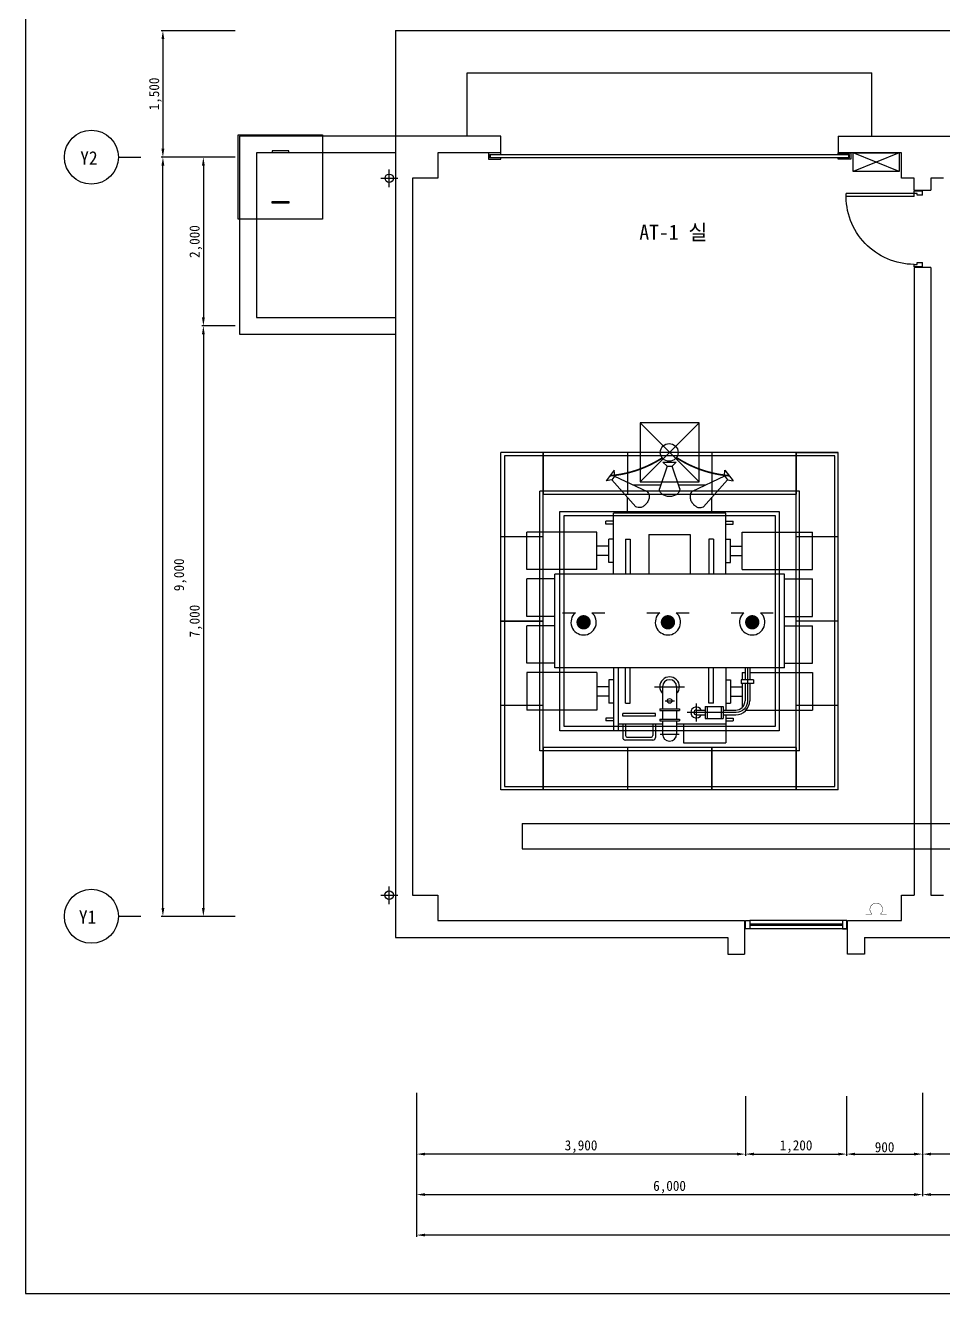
# Model space of a CAD drawing. Header units: millimetres. Extents: x -167829 to -135989, y -64543 to -38457.
# Drawn here: x -167829 to -156939, y -64543 to -49507 of the extents above; entities that cross this region are included whole.
import ezdxf
from ezdxf.enums import TextEntityAlignment as Align

# ---------------------------------------------------------------- set-up
doc = ezdxf.new("R2010")
doc.units = ezdxf.units.MM
doc.layers.add('TX-PAPR', color=2, linetype='Continuous', plot=False)
for name, color, linetype in [('TZ-BASE', 253, 'Continuous'), ('TZ-DIMS', 1, 'Continuous'), ('TZ-LEAL', 1, 'Continuous'), ('TZ-LEAT', 3, 'Continuous')]:
    doc.layers.add(name, color=color, linetype=linetype)
doc.styles.get("Standard").update_dxf_attribs({"font": 'GulimChe.ttf'})
doc.dimstyles.new('D40', dxfattribs={"dimscale": 40, "dimtxt": 3, "dimasz": 2.5, "dimexe": 0.5, "dimexo": 0.5, "dimgap": 0.5, "dimtad": 1, "dimdec": 0, "dimzin": 1, "dimdsep": 46, "dimlunit": 6, "dimtxsty": 'Standard', "dimcen": 1, "dimclrd": 1, "dimclre": 1, "dimclrt": 3, "dimadec": 0, "dimazin": 0, "dimtfac": 1, "dimtdec": 0, "dimtix": 1, "dimtmove": 2, "dimatfit": 3, "dimfxl": 0, "dimtvp": 2, "dimlwd": -1, "dimlwe": -1, "dimarcsym": 0})

# ---------------------------------------------------------------- blocks, each defined once
blk = doc.blocks.new('*D321')
at = {"layer": 'DEFPOINTS', "color": 0}
for p in [(-163189, -62619), (-137989, -62619), (-163189, -63849)]:
    blk.add_point(p, dxfattribs=at)
at = {"layer": 'TZ-DIMS', "color": 1}
for p, q in [((-163189, -62639), (-163189, -63869)), ((-137989, -62639), (-137989, -63869)), ((-138089, -63849), (-163089, -63849))]:
    blk.add_line(p, q, dxfattribs=at)
for points in [[(-163089, -63832), (-163089, -63865), (-163189, -63849)], [(-138089, -63832), (-138089, -63865), (-137989, -63849)]]:
    blk.add_solid(points, dxfattribs=at)
at = {"layer": 'TZ-DIMS', "color": 3, "insert": (-150589, -63760), "char_height": 120, "attachment_point": 5}
blk.add_mtext('25,200', dxfattribs=at)
blk = doc.blocks.new('*D324')
at = {"layer": 'DEFPOINTS', "color": 0}
for p in [(-163189, -62143), (-157189, -62143), (-157189, -63369)]:
    blk.add_point(p, dxfattribs=at)
at = {"layer": 'TZ-DIMS', "color": 1}
for p, q in [((-163189, -62163), (-163189, -63389)), ((-157189, -62163), (-157189, -63389)), ((-163089, -63369), (-157289, -63369))]:
    blk.add_line(p, q, dxfattribs=at)
for points in [[(-163089, -63352), (-163089, -63385), (-163189, -63369)], [(-157289, -63352), (-157289, -63385), (-157189, -63369)]]:
    blk.add_solid(points, dxfattribs=at)
at = {"layer": 'TZ-DIMS', "color": 3, "insert": (-160189, -63280), "char_height": 120, "attachment_point": 5}
blk.add_mtext('6,000', dxfattribs=at)
blk = doc.blocks.new('*D325')
at = {"layer": 'DEFPOINTS', "color": 0}
for p in [(-157189, -62143), (-151189, -62143), (-151189, -63369)]:
    blk.add_point(p, dxfattribs=at)
at = {"layer": 'TZ-DIMS', "color": 1}
for p, q in [((-157189, -62163), (-157189, -63389)), ((-151189, -62163), (-151189, -63389)), ((-157089, -63369), (-151289, -63369))]:
    blk.add_line(p, q, dxfattribs=at)
for points in [[(-157089, -63352), (-157089, -63385), (-157189, -63369)], [(-151289, -63352), (-151289, -63385), (-151189, -63369)]]:
    blk.add_solid(points, dxfattribs=at)
at = {"layer": 'TZ-DIMS', "color": 3, "insert": (-154189, -63280), "char_height": 120, "attachment_point": 5}
blk.add_mtext('6,000', dxfattribs=at)
blk = doc.blocks.new('*D331')
at = {"layer": 'DEFPOINTS', "color": 0}
for p in [(-157189, -62183), (-153289, -62183), (-157189, -62889)]:
    blk.add_point(p, dxfattribs=at)
at = {"layer": 'TZ-DIMS', "color": 1}
for p, q in [((-157189, -62203), (-157189, -62909)), ((-153289, -62203), (-153289, -62909)), ((-153389, -62889), (-157089, -62889))]:
    blk.add_line(p, q, dxfattribs=at)
for points in [[(-157089, -62872), (-157089, -62905), (-157189, -62889)], [(-153389, -62872), (-153389, -62905), (-153289, -62889)]]:
    blk.add_solid(points, dxfattribs=at)
at = {"layer": 'TZ-DIMS', "color": 3, "insert": (-155239, -62800), "char_height": 120, "attachment_point": 5}
blk.add_mtext('3,900', dxfattribs=at)
blk = doc.blocks.new('*D295')
at = {"layer": 'DEFPOINTS', "color": 0}
for p in [(-165320, -49570), (-166198, -51070), (-165320, -51070)]:
    blk.add_point(p, dxfattribs=at)
at = {"layer": 'TZ-DIMS', "color": 1}
for p, q in [((-165340, -49570), (-166218, -49570)), ((-166198, -49670), (-166198, -50970)), ((-165340, -51070), (-166218, -51070))]:
    blk.add_line(p, q, dxfattribs=at)
for points in [[(-166215, -49670), (-166181, -49670), (-166198, -49570)], [(-166215, -50970), (-166181, -50970), (-166198, -51070)]]:
    blk.add_solid(points, dxfattribs=at)
at = {"layer": 'TZ-DIMS', "color": 3, "insert": (-166287, -50320), "char_height": 120, "attachment_point": 5, "rotation": 90}
blk.add_mtext('1,500', dxfattribs=at)
blk = doc.blocks.new('*D305')
at = {"layer": 'DEFPOINTS', "color": 0}
for p in [(-166198, -51070), (-165320, -51070), (-165320, -60070)]:
    blk.add_point(p, dxfattribs=at)
at = {"layer": 'TZ-DIMS', "color": 1}
for p, q in [((-165340, -51070), (-166218, -51070)), ((-166198, -59970), (-166198, -51170)), ((-165340, -60070), (-166218, -60070))]:
    blk.add_line(p, q, dxfattribs=at)
for points in [[(-166215, -51170), (-166181, -51170), (-166198, -51070)], [(-166215, -59970), (-166181, -59970), (-166198, -60070)]]:
    blk.add_solid(points, dxfattribs=at)
at = {"layer": 'TZ-DIMS', "color": 3, "insert": (-165992, -56021), "char_height": 120, "attachment_point": 5, "rotation": 90}
blk.add_mtext('9,000', dxfattribs=at)
blk = doc.blocks.new('*D308')
at = {"layer": 'DEFPOINTS', "color": 0}
for p in [(-158089, -62183), (-157189, -62183), (-157189, -62889)]:
    blk.add_point(p, dxfattribs=at)
at = {"layer": 'TZ-DIMS', "color": 1}
for p, q in [((-158089, -62203), (-158089, -62909)), ((-157189, -62203), (-157189, -62909)), ((-157989, -62889), (-157289, -62889))]:
    blk.add_line(p, q, dxfattribs=at)
for points in [[(-157989, -62872), (-157989, -62905), (-158089, -62889)], [(-157289, -62872), (-157289, -62905), (-157189, -62889)]]:
    blk.add_solid(points, dxfattribs=at)
at = {"layer": 'TZ-DIMS', "color": 3, "insert": (-157639, -62807), "char_height": 120, "attachment_point": 5}
blk.add_mtext('900', dxfattribs=at)
blk = doc.blocks.new('*D309')
at = {"layer": 'DEFPOINTS', "color": 0}
for p in [(-159289, -62183), (-158089, -62183), (-158089, -62889)]:
    blk.add_point(p, dxfattribs=at)
at = {"layer": 'TZ-DIMS', "color": 1}
for p, q in [((-159289, -62203), (-159289, -62909)), ((-158089, -62203), (-158089, -62909)), ((-159189, -62889), (-158189, -62889))]:
    blk.add_line(p, q, dxfattribs=at)
for points in [[(-159189, -62872), (-159189, -62905), (-159289, -62889)], [(-158189, -62872), (-158189, -62905), (-158089, -62889)]]:
    blk.add_solid(points, dxfattribs=at)
at = {"layer": 'TZ-DIMS', "color": 3, "insert": (-158689, -62800), "char_height": 120, "attachment_point": 5}
blk.add_mtext('1,200', dxfattribs=at)
blk = doc.blocks.new('*D310')
at = {"layer": 'DEFPOINTS', "color": 0}
for p in [(-163189, -62183), (-159289, -62183), (-163189, -62889)]:
    blk.add_point(p, dxfattribs=at)
at = {"layer": 'TZ-DIMS', "color": 1}
for p, q in [((-163189, -62203), (-163189, -62909)), ((-159289, -62203), (-159289, -62909)), ((-159389, -62889), (-163089, -62889))]:
    blk.add_line(p, q, dxfattribs=at)
for points in [[(-163089, -62872), (-163089, -62905), (-163189, -62889)], [(-159389, -62872), (-159389, -62905), (-159289, -62889)]]:
    blk.add_solid(points, dxfattribs=at)
at = {"layer": 'TZ-DIMS', "color": 3, "insert": (-161239, -62800), "char_height": 120, "attachment_point": 5}
blk.add_mtext('3,900', dxfattribs=at)
blk = doc.blocks.new('*D318')
at = {"layer": 'DEFPOINTS', "color": 0}
for p in [(-165320, -51070), (-165718, -53070), (-165320, -53070)]:
    blk.add_point(p, dxfattribs=at)
at = {"layer": 'TZ-DIMS', "color": 1}
for p, q in [((-165340, -51070), (-165738, -51070)), ((-165718, -51170), (-165718, -52970)), ((-165340, -53070), (-165738, -53070))]:
    blk.add_line(p, q, dxfattribs=at)
for points in [[(-165735, -51170), (-165701, -51170), (-165718, -51070)], [(-165735, -52970), (-165701, -52970), (-165718, -53070)]]:
    blk.add_solid(points, dxfattribs=at)
at = {"layer": 'TZ-DIMS', "color": 3, "insert": (-165807, -52070), "char_height": 120, "attachment_point": 5, "rotation": 90}
blk.add_mtext('2,000', dxfattribs=at)
blk = doc.blocks.new('*D319')
at = {"layer": 'DEFPOINTS', "color": 0}
for p in [(-165320, -53070), (-165718, -60070), (-165320, -60070)]:
    blk.add_point(p, dxfattribs=at)
at = {"layer": 'TZ-DIMS', "color": 1}
for p, q in [((-165340, -53070), (-165738, -53070)), ((-165718, -53170), (-165718, -59970)), ((-165340, -60070), (-165738, -60070))]:
    blk.add_line(p, q, dxfattribs=at)
for points in [[(-165735, -53170), (-165701, -53170), (-165718, -53070)], [(-165735, -59970), (-165701, -59970), (-165718, -60070)]]:
    blk.add_solid(points, dxfattribs=at)
at = {"layer": 'TZ-DIMS', "color": 3, "insert": (-165807, -56570), "char_height": 120, "attachment_point": 5, "rotation": 90}
blk.add_mtext('7,000', dxfattribs=at)
blk = doc.blocks.new('2P-D203')
at = {"color": 0}
for p, q in [((29, 50), (29, 855)), ((65, 50), (65, 856)), ((0, 50), (0, -50)), ((29, 50), (0, 50)), ((65, 50), (29, 50)), ((29, 14), (29, 50)), ((50, 14), (29, 14)), ((50, -50), (50, 14)), ((871, 14), (850, 14)), ((871, 14), (850, 14)), ((850, 14), (850, -50)), ((900, 50), (871, 50)), ((871, 50), (871, 14)), ((900, -50), (900, 50)), ((50, -50), (0, -50)), ((900, -50), (850, -50))]:
    blk.add_line(p, q, dxfattribs=at)
blk.add_arc((65, 50), 806, 0, 92.5062, dxfattribs=at)

msp = doc.modelspace()

# ---------------------------------------------------------------- linework, layer by layer
at = {"layer": 'TX-PAPR'}
msp.add_lwpolyline([(-167829.2, -64543), (-135989.2, -64543), (-135989.2, -43903), (-167829.2, -43903)], close=True, dxfattribs=at)
at = {"layer": 'TZ-BASE'}
for p, q in [((-163438.6, -49569.5), (-163438.6, -50819.5)), ((-163438.6, -49569.5), (-140938.6, -49569.5)), ((-162588.6, -50069.5), (-157788.6, -50069.5)), ((-162588.6, -50819.5), (-162588.6, -50069.5)), ((-157788.6, -50819.5), (-157788.6, -50069.5)), ((-165288.6, -50819.5), (-165288.6, -53169.5)), ((-163438.6, -50819.5), (-165288.6, -50819.5)), ((-163438.6, -50819.5), (-163438.6, -60319.5)), ((-162188.6, -50819.5), (-163438.6, -50819.5)), ((-162188.4, -51019.5), (-162188.4, -50819.5)), ((-158188.6, -50819.5), (-156188.6, -50819.5)), ((-158188.6, -50819.5), (-158188.6, -51019.5)), ((-165088.6, -51019.5), (-165088.6, -52969.5)), ((-163438.6, -51019.5), (-165088.6, -51019.5)), ((-162188.6, -51019.5), (-162938.6, -51019.5)), ((-162938.6, -51019.5), (-162938.6, -51319.5)), ((-157438.6, -51019.5), (-158188.6, -51019.5)), ((-157465.6, -51237.9), (-158011.6, -51019.5)), ((-157465.6, -51019.5), (-158011.6, -51237.9)), ((-157438.6, -51319.5), (-157438.6, -51019.5)), ((-163513.6, -51426), (-163513.6, -51215.4)), ((-163614.3, -51319.5), (-163411.3, -51319.5)), ((-163238.6, -51319.5), (-163238.6, -59819.5)), ((-162938.6, -51319.5), (-163238.6, -51319.5)), ((-157288.6, -51319.5), (-157438.6, -51319.5)), ((-157288.6, -51459.5), (-157288.6, -51319.5)), ((-157088.6, -51319.5), (-157088.6, -51459.5)), ((-156938.6, -51319.5), (-157088.6, -51319.5)), ((-157288.6, -51459.5), (-157088.6, -51459.5)), ((-157288.6, -52379.5), (-157288.6, -59819.5)), ((-157088.6, -52379.5), (-157288.6, -52379.5)), ((-157088.6, -52379.5), (-157088.6, -59819.5)), ((-165088.6, -52969.5), (-163438.6, -52969.5)), ((-165288.6, -53169.5), (-163438.6, -53169.5)), ((-162188.6, -55569.5), (-162188.6, -54569.5)), ((-161688.6, -54569.5), (-162188.6, -54569.5)), ((-161688.6, -54569.5), (-162183.6, -54569.5)), ((-161688.6, -55569.5), (-161688.6, -54569.5)), ((-160688.6, -54569.5), (-161688.6, -54569.5)), ((-161688.6, -54569.5), (-161688.6, -55069.5)), ((-161688.6, -54569.5), (-161688.6, -55064.5)), ((-160688.6, -54569.5), (-160688.6, -55069.5)), ((-159688.6, -54569.5), (-160688.6, -54569.5)), ((-158688.6, -54569.5), (-159688.6, -54569.5)), ((-159688.6, -54569.5), (-159688.6, -55069.5)), ((-158688.6, -55569.5), (-158688.6, -54569.5)), ((-158688.6, -54569.5), (-158688.6, -55064.5)), ((-158188.6, -55569.5), (-158188.6, -54569.5)), ((-160268.1, -54686.4), (-160109, -54686.4)), ((-160218.9, -54731.8), (-160268.1, -54686.4)), ((-160158.3, -54731.8), (-160109, -54686.4)), ((-160845.3, -54781.4), (-160940.7, -54908.7)), ((-160838.5, -54848.1), (-160874.8, -54896.6)), ((-160838.5, -54848.1), (-160845.3, -54781.4)), ((-160840.7, -54851.1), (-160455.9, -55035.1)), ((-160218.8, -54731.8), (-160309.1, -55002.8)), ((-160218.9, -54731.8), (-160158.3, -54731.8)), ((-160068, -55002.8), (-160158.3, -54731.8)), ((-159536.4, -54851.1), (-159921.2, -55035.1)), ((-159538.7, -54848.1), (-159531.8, -54781.4)), ((-159538.7, -54848.1), (-159502.3, -54896.6)), ((-159531.8, -54781.4), (-159436.4, -54908.7)), ((-161728.6, -58109.5), (-161728.6, -55029.5)), ((-160874.8, -54896.6), (-160940.7, -54908.7)), ((-160589.6, -55213.3), (-160874, -54895.5)), ((-160293.9, -54957.1), (-160619, -54957.1)), ((-160293.9, -54957.1), (-160619, -54957.1)), ((-159758.1, -54957.1), (-160083.2, -54957.1)), ((-159758.1, -54957.1), (-160083.2, -54957.1)), ((-159787.5, -55213.3), (-159503.1, -54895.5)), ((-159502.3, -54896.6), (-159436.4, -54908.7)), ((-158648.6, -58109.5), (-158648.6, -55029.5)), ((-160688.6, -55069.5), (-161688.6, -55069.5)), ((-160689.9, -55291.3), (-160689.9, -55101.3)), ((-160689.9, -55291.3), (-160689.9, -55101.3)), ((-159688.6, -55069.5), (-160688.6, -55069.5)), ((-158688.6, -55069.5), (-159688.6, -55069.5)), ((-159687.2, -55291.3), (-159687.2, -55101.3)), ((-159687.2, -55291.3), (-159687.2, -55101.3)), ((-159687.2, -55291.3), (-159687.2, -55101.3)), ((-159687.2, -55291.3), (-159687.2, -55101.3)), ((-160855.5, -56013.8), (-160855.5, -55291.3)), ((-159521.7, -55291.3), (-160855.5, -55291.3)), ((-159687.2, -55291.3), (-160689.9, -55291.3)), ((-159521.7, -56013.8), (-159521.7, -55291.3)), ((-160944.4, -55419.1), (-160944.4, -55385.8)), ((-160944.4, -55419.1), (-160944.4, -55385.8)), ((-160855.5, -55385.8), (-160944.4, -55385.8)), ((-160855.5, -55385.8), (-160944.4, -55385.8)), ((-160855.5, -55419.1), (-160944.4, -55419.1)), ((-160855.5, -55419.1), (-160944.4, -55419.1)), ((-159521.7, -55385.8), (-159432.8, -55385.8)), ((-159521.7, -55385.8), (-159432.8, -55385.8)), ((-159521.7, -55419.1), (-159432.8, -55419.1)), ((-159521.7, -55419.1), (-159432.8, -55419.1)), ((-159432.8, -55419.1), (-159432.8, -55385.8)), ((-159432.8, -55419.1), (-159432.8, -55385.8)), ((-162188.6, -56569.5), (-162188.6, -55569.5)), ((-161688.6, -55569.5), (-162188.6, -55569.5)), ((-161688.6, -55569.5), (-162188.6, -55569.5)), ((-161688.6, -55569.5), (-162183.6, -55569.5)), ((-161883.6, -55958.2), (-161883.6, -55513.6)), ((-161050, -55513.6), (-161883.6, -55513.6)), ((-161688.6, -56569.5), (-161688.6, -55569.5)), ((-161050, -55958.2), (-161050, -55513.6)), ((-160911, -55874.9), (-160911, -55597)), ((-160911, -55874.9), (-160911, -55597)), ((-160855.5, -55597), (-160911, -55597)), ((-160855.5, -55597), (-160911, -55597)), ((-160711, -55597), (-160711, -56013.8)), ((-160711, -55597), (-160655.4, -55597)), ((-160655.4, -55597), (-160655.4, -56013.8)), ((-160433.1, -55541.4), (-160433.1, -56013.8)), ((-160433.1, -55541.4), (-159944, -55541.4)), ((-159944, -55541.4), (-159944, -56013.8)), ((-159721.8, -55597), (-159721.8, -56013.8)), ((-159721.8, -55597), (-159721.8, -56013.8)), ((-159666.2, -55597), (-159721.8, -55597)), ((-159666.2, -55597), (-159721.8, -55597)), ((-159666.2, -55597), (-159666.2, -56013.8)), ((-159666.2, -55597), (-159666.2, -56013.8)), ((-159521.7, -55597), (-159466.1, -55597)), ((-159521.7, -55597), (-159466.1, -55597)), ((-159466.1, -55874.9), (-159466.1, -55597)), ((-159466.1, -55874.9), (-159466.1, -55597)), ((-159327.2, -55513.6), (-158493.6, -55513.6)), ((-159327.2, -55958.2), (-159327.2, -55513.6)), ((-158688.6, -56569.5), (-158688.6, -55569.5)), ((-158188.6, -55569.5), (-158688.6, -55569.5)), ((-158188.6, -55569.5), (-158688.6, -55569.5)), ((-158188.6, -55569.5), (-158683.6, -55569.5)), ((-158493.6, -55958.2), (-158493.6, -55513.6)), ((-158188.6, -56569.5), (-158188.6, -55569.5)), ((-160911, -55680.3), (-161050, -55680.3)), ((-160911, -55680.3), (-161050, -55680.3)), ((-159466.1, -55680.3), (-159327.2, -55680.3)), ((-159466.1, -55680.3), (-159327.2, -55680.3)), ((-160911, -55791.5), (-161050, -55791.5)), ((-160911, -55791.5), (-161050, -55791.5)), ((-160855.5, -55874.9), (-160911, -55874.9)), ((-160855.5, -55874.9), (-160911, -55874.9)), ((-159521.7, -55874.9), (-159466.1, -55874.9)), ((-159521.7, -55874.9), (-159466.1, -55874.9)), ((-159466.1, -55791.5), (-159327.2, -55791.5)), ((-159466.1, -55791.5), (-159327.2, -55791.5)), ((-161050, -55958.2), (-161883.6, -55958.2)), ((-161883.6, -56514), (-161883.6, -56069.4)), ((-161883.6, -56514), (-161883.6, -56069.4)), ((-161550.1, -56069.4), (-161883.6, -56069.4)), ((-161550.1, -56069.4), (-161883.6, -56069.4)), ((-158827, -56013.8), (-161550.1, -56013.8)), ((-158827, -56013.8), (-161550.1, -56013.8)), ((-161550.1, -57125.3), (-161550.1, -56013.8)), ((-161550.1, -57125.3), (-161550.1, -56013.8)), ((-159327.2, -55958.2), (-158493.6, -55958.2)), ((-158827, -57125.3), (-158827, -56013.8)), ((-158827, -57125.3), (-158827, -56013.8)), ((-158827, -56069.4), (-158493.6, -56069.4)), ((-158827, -56069.4), (-158493.6, -56069.4)), ((-158493.6, -56514), (-158493.6, -56069.4)), ((-158493.6, -56514), (-158493.6, -56069.4)), ((-161550.1, -56514), (-161883.6, -56514)), ((-161550.1, -56514), (-161883.6, -56514)), ((-161458.5, -56470.1, -0.3), (-161306.3, -56470.1, -0.3)), ((-161110.6, -56470.1, -0.3), (-160958.5, -56470.1, -0.3)), ((-160458.5, -56470.1, -0.3), (-160306.3, -56470.1, -0.3)), ((-160110.6, -56470.1, -0.3), (-159958.5, -56470.1, -0.3)), ((-159458.5, -56470.1, -0.3), (-159306.3, -56470.1, -0.3)), ((-159110.6, -56470.1, -0.3), (-158958.5, -56470.1, -0.3)), ((-158827, -56514), (-158493.6, -56514)), ((-158827, -56514), (-158493.6, -56514)), ((-161688.6, -56569.5), (-162188.6, -56569.5)), ((-161550.1, -56625.1), (-161883.6, -56625.1)), ((-161550.1, -56625.1), (-161883.6, -56625.1)), ((-161883.6, -57069.7), (-161883.6, -56625.1)), ((-161883.6, -57069.7), (-161883.6, -56625.1)), ((-161688.6, -57569.5), (-161688.6, -56569.5)), ((-158827, -56625.1), (-158493.6, -56625.1)), ((-158827, -56625.1), (-158493.6, -56625.1)), ((-158688.6, -57569.5), (-158688.6, -56569.5)), ((-158188.6, -56569.5), (-158688.6, -56569.5)), ((-158188.6, -56569.5), (-158688.6, -56569.5)), ((-158188.6, -56569.5), (-158683.6, -56569.5)), ((-158493.6, -57069.7), (-158493.6, -56625.1)), ((-158493.6, -57069.7), (-158493.6, -56625.1)), ((-158188.6, -57569.5), (-158188.6, -56569.5)), ((-161550.1, -57069.7), (-161883.6, -57069.7)), ((-161550.1, -57069.7), (-161883.6, -57069.7)), ((-158827, -57125.3), (-161550.1, -57125.3)), ((-158827, -57125.3), (-161550.1, -57125.3)), ((-160855.5, -57125.3), (-160855.5, -57870)), ((-160855.5, -57125.3), (-160855.5, -57870)), ((-160799.9, -57125.3), (-160799.9, -57870)), ((-160799.9, -57125.3), (-160799.9, -57870)), ((-160711, -57542.1), (-160711, -57125.3)), ((-160655.4, -57542.1), (-160655.4, -57125.3)), ((-159721.8, -57542.1), (-159721.8, -57125.3)), ((-159666.2, -57542.1), (-159666.2, -57125.3)), ((-159666.2, -57542.1), (-159666.2, -57125.3)), ((-159521.7, -57125.3), (-159521.7, -57625.4)), ((-159521.7, -57125.3), (-159521.7, -57625.4)), ((-159293.8, -57125.3), (-159293.8, -57264.2)), ((-159293.8, -57125.3), (-159293.8, -57264.2)), ((-159238.3, -57125.3), (-159238.3, -57264.2)), ((-159238.3, -57125.3), (-159238.3, -57264.2)), ((-158827, -57069.7), (-158493.6, -57069.7)), ((-158827, -57069.7), (-158493.6, -57069.7)), ((-161050, -57180.8), (-161883.6, -57180.8)), ((-161883.6, -57180.8), (-161883.6, -57625.4)), ((-161050, -57180.8), (-161050, -57625.4)), ((-160855.5, -57264.2), (-160911, -57264.2)), ((-160855.5, -57264.2), (-160911, -57264.2)), ((-160911, -57264.2), (-160911, -57542.1)), ((-160911, -57264.2), (-160911, -57542.1)), ((-159521.7, -57264.2), (-159466.1, -57264.2)), ((-159521.7, -57264.2), (-159466.1, -57264.2)), ((-159466.1, -57264.2), (-159466.1, -57542.1)), ((-159466.1, -57264.2), (-159466.1, -57542.1)), ((-159193.8, -57264.2), (-159338.3, -57264.2)), ((-159193.8, -57264.2), (-159338.3, -57264.2)), ((-159338.3, -57264.2), (-159338.3, -57308.7)), ((-159338.3, -57264.2), (-159338.3, -57308.7)), ((-159327.2, -57180.8), (-159293.8, -57180.8)), ((-159327.2, -57180.8), (-159293.8, -57180.8)), ((-159327.2, -57180.8), (-159327.2, -57264.2)), ((-159327.2, -57180.8), (-159327.2, -57264.2)), ((-159238.3, -57180.8), (-158493.6, -57180.8)), ((-159193.8, -57264.2), (-159193.8, -57308.7)), ((-159193.8, -57264.2), (-159193.8, -57308.7)), ((-158493.6, -57180.8), (-158493.6, -57625.4)), ((-160911, -57347.6), (-161050, -57347.6)), ((-160911, -57347.6), (-161050, -57347.6)), ((-160367, -57347.6), (-160010.2, -57347.6)), ((-160367, -57347.6), (-160010.2, -57347.6)), ((-160271.9, -57347.6), (-160271.9, -57608.8)), ((-160271.9, -57347.6), (-160271.9, -57608.8)), ((-160105.2, -57347.6), (-160105.2, -57608.8)), ((-160105.2, -57347.6), (-160105.2, -57608.8)), ((-159466.1, -57347.6), (-159327.2, -57347.6)), ((-159466.1, -57347.6), (-159327.2, -57347.6)), ((-159193.8, -57308.7), (-159338.3, -57308.7)), ((-159193.8, -57308.7), (-159338.3, -57308.7)), ((-159327.2, -57308.7), (-159327.2, -57593.7)), ((-159327.2, -57308.7), (-159327.2, -57593.7)), ((-159293.8, -57308.7), (-159293.8, -57514.3)), ((-159293.8, -57308.7), (-159293.8, -57514.3)), ((-159238.3, -57308.7), (-159238.3, -57514.3)), ((-159238.3, -57308.7), (-159238.3, -57514.3)), ((-161688.6, -57569.5), (-162188.6, -57569.5)), ((-161688.6, -57569.5), (-162188.6, -57569.5)), ((-161688.6, -57569.5), (-162183.6, -57569.5)), ((-161688.6, -58569.5), (-161688.6, -57569.5)), ((-160911, -57458.7), (-161050, -57458.7)), ((-160911, -57458.7), (-161050, -57458.7)), ((-160855.5, -57542.1), (-160911, -57542.1)), ((-160855.5, -57542.1), (-160911, -57542.1)), ((-160711, -57542.1), (-160655.4, -57542.1)), ((-160242.3, -57515.3), (-160129.5, -57515.3)), ((-160242.3, -57515.3), (-160129.5, -57515.3)), ((-159872.5, -57546.3), (-159872.5, -57760.1)), ((-159766.2, -57583.7), (-159555, -57583.7)), ((-159766.2, -57583.7), (-159766.2, -57722.7)), ((-159744, -57583.7), (-159744, -57722.7)), ((-159666.2, -57542.1), (-159721.8, -57542.1)), ((-159577.3, -57583.7), (-159577.3, -57722.7)), ((-159555, -57583.7), (-159555, -57722.7)), ((-159521.7, -57542.1), (-159466.1, -57542.1)), ((-159521.7, -57542.1), (-159466.1, -57542.1)), ((-159466.1, -57458.7), (-159327.2, -57458.7)), ((-159466.1, -57458.7), (-159327.2, -57458.7)), ((-158688.6, -58569.5), (-158688.6, -57569.5)), ((-158188.6, -57569.5), (-158688.6, -57569.5)), ((-158188.6, -57569.5), (-158688.6, -57569.5)), ((-158188.6, -57569.5), (-158683.6, -57569.5)), ((-158188.6, -58569.5), (-158188.6, -57569.5)), ((-161050, -57625.4), (-161883.6, -57625.4)), ((-160855.5, -57719.9), (-160944.4, -57719.9)), ((-160855.5, -57719.9), (-160944.4, -57719.9)), ((-160944.4, -57719.9), (-160944.4, -57753.2)), ((-160944.4, -57719.9), (-160944.4, -57753.2)), ((-160355.3, -57664.3), (-160744.3, -57664.3)), ((-160744.3, -57697.7), (-160744.3, -57664.3)), ((-160355.3, -57697.7), (-160744.3, -57697.7)), ((-160355.3, -57697.7), (-160355.3, -57664.3)), ((-160305.3, -57608.8), (-160305.3, -57631)), ((-160305.3, -57608.8), (-160305.3, -57631)), ((-160305.3, -57608.8), (-160071.9, -57608.8)), ((-160305.3, -57608.8), (-160071.9, -57608.8)), ((-160305.3, -57631), (-160071.9, -57631)), ((-160305.3, -57631), (-160071.9, -57631)), ((-160305.3, -57731), (-160305.3, -57753.2)), ((-160305.3, -57731), (-160305.3, -57753.2)), ((-160305.3, -57731), (-160071.9, -57731)), ((-160305.3, -57731), (-160071.9, -57731)), ((-160271.9, -57631), (-160271.9, -57731)), ((-160271.9, -57631), (-160271.9, -57731)), ((-160105.2, -57631), (-160105.2, -57731)), ((-160105.2, -57631), (-160105.2, -57731)), ((-160071.9, -57608.8), (-160071.9, -57631)), ((-160071.9, -57608.8), (-160071.9, -57631)), ((-160071.9, -57731), (-160071.9, -57753.2)), ((-160071.9, -57731), (-160071.9, -57753.2)), ((-159872.5, -57625.4), (-159766.2, -57625.4)), ((-159872.5, -57681), (-159766.2, -57681)), ((-159766.2, -57722.7), (-159555, -57722.7)), ((-159555, -57625.4), (-159405, -57625.4)), ((-159555, -57625.4), (-159405, -57625.4)), ((-159555, -57681), (-159405, -57681)), ((-159555, -57681), (-159405, -57681)), ((-159521.7, -57681), (-159521.7, -58014.4)), ((-159521.7, -57681), (-159521.7, -58014.4)), ((-159521.7, -57719.9), (-159432.8, -57719.9)), ((-159521.7, -57719.9), (-159432.8, -57719.9)), ((-159432.8, -57719.9), (-159432.8, -57753.2)), ((-159432.8, -57719.9), (-159432.8, -57753.2)), ((-159280.7, -57625.4), (-158493.6, -57625.4)), ((-160855.5, -57753.2), (-160944.4, -57753.2)), ((-160855.5, -57753.2), (-160944.4, -57753.2)), ((-160799.9, -57870), (-160855.5, -57870)), ((-160799.9, -57870), (-160855.5, -57870)), ((-160271.9, -57792.1), (-160799.9, -57792.1)), ((-160271.9, -57792.1), (-160799.9, -57792.1)), ((-160744.3, -57792.1), (-160744.3, -57947.8)), ((-160711, -57792.1), (-160711, -57925.5)), ((-160388.6, -57792.1), (-160388.6, -57925.5)), ((-160355.3, -57792.1), (-160355.3, -57947.8)), ((-160305.3, -57753.2), (-160071.9, -57753.2)), ((-160305.3, -57753.2), (-160071.9, -57753.2)), ((-160271.9, -57753.2), (-160271.9, -57922.4)), ((-160271.9, -57753.2), (-160271.9, -57922.4)), ((-160105.2, -57753.2), (-160105.2, -57909.4)), ((-160105.2, -57753.2), (-160105.2, -57909.4)), ((-159521.7, -57792.1), (-160105.2, -57792.1)), ((-159521.7, -57792.1), (-160105.2, -57792.1)), ((-160021.9, -57792.1), (-160021.9, -58014.4)), ((-160021.9, -57792.1), (-160021.9, -58014.4)), ((-159521.7, -57753.2), (-159432.8, -57753.2)), ((-159521.7, -57753.2), (-159432.8, -57753.2)), ((-160388.6, -57981.1), (-160711, -57981.1)), ((-160410.9, -57947.8), (-160688.7, -57947.8)), ((-160302.3, -57909.4), (-160074.9, -57909.4)), ((-160302.3, -57909.4), (-160074.9, -57909.4)), ((-160021.9, -58014.4), (-159521.7, -58014.4)), ((-160021.9, -58014.4), (-159521.7, -58014.4)), ((-158648.6, -58109.5), (-161728.6, -58109.5)), ((-160688.6, -58069.5), (-161688.6, -58069.5)), ((-161688.6, -58069.5), (-161688.6, -58569.5)), ((-161688.6, -58069.5), (-161688.6, -58564.5)), ((-159688.6, -58069.5), (-160688.6, -58069.5)), ((-160688.6, -58069.5), (-160688.6, -58569.5)), ((-160688.6, -58069.5), (-160688.6, -58564.5)), ((-160688.6, -58069.5), (-160688.6, -58569.5)), ((-158688.6, -58069.5), (-159688.6, -58069.5)), ((-159688.6, -58069.5), (-159688.6, -58569.5)), ((-158688.6, -58069.5), (-158688.6, -58564.5)), ((-158688.6, -58069.5), (-158688.6, -58569.5)), ((-158688.6, -58569.5), (-159688.6, -58569.5)), ((-158188.6, -58569.5), (-158688.6, -58569.5)), ((-161938.6, -58969.5), (-151888.6, -58969.5)), ((-161938.6, -58969.5), (-161938.6, -59269.5)), ((-161938.6, -59269.5), (-151288.6, -59269.5)), ((-163615.1, -59819.5), (-163412.1, -59819.5)), ((-163514.4, -59926), (-163514.4, -59715.4)), ((-163238.6, -59819.5), (-162938.6, -59819.5)), ((-162938.6, -59819.5), (-162938.6, -60119.5)), ((-157438.6, -60119.5), (-157438.6, -59819.5)), ((-157438.6, -59819.5), (-157288.6, -59819.5)), ((-157088.6, -59819.5), (-156938.6, -59819.5)), ((-162938.6, -60119.5), (-159298.6, -60119.5)), ((-159298.6, -60119.5), (-159298.6, -60519.5)), ((-158088.6, -60119.5), (-159238.6, -60119.5)), ((-158078.6, -60119.5), (-157438.6, -60119.5)), ((-158078.6, -60519.5), (-158078.6, -60119.5)), ((-158138.6, -60161.5), (-159238.6, -60161.5)), ((-158138.6, -60177.5), (-159238.6, -60177.5)), ((-158088.6, -60219.5), (-159238.6, -60219.5)), ((-163438.6, -60319.5), (-159498.6, -60319.5)), ((-159498.6, -60319.5), (-159498.6, -60519.5)), ((-157878.6, -60319.5), (-153498.6, -60319.5)), ((-157878.6, -60319.5), (-157878.6, -60519.5)), ((-159498.6, -60519.5), (-159298.6, -60519.5)), ((-157878.6, -60519.5), (-158078.6, -60519.5))]:
    msp.add_line(p, q, dxfattribs=at)
at = {"layer": 'TZ-BASE', "ltscale": 5}
for p, q in [((-159838.6, -54219.5), (-160538.6, -54919.5)), ((-159838.6, -54919.5), (-160538.6, -54219.5))]:
    msp.add_line(p, q, dxfattribs=at)
at = {"layer": 'TZ-BASE'}
for points in [[(-164303.6, -51804.5), (-165303.6, -51804.5), (-165303.6, -50804.5), (-164303.6, -50804.5)], [(-164903.6, -51014.3), (-164703.6, -51014.3), (-164703.6, -50994.3), (-164903.6, -50994.3)], [(-162188.2, -51019.5), (-162338.2, -51019.5), (-162338.2, -51094.5), (-162188.2, -51094.5), (-162188.2, -51077), (-162320.2, -51077), (-162320.2, -51037), (-162188.2, -51037)], [(-158188.6, -51019.5), (-158038.6, -51019.5), (-158038.6, -51094.5), (-158188.6, -51094.5), (-158188.6, -51077), (-158056.6, -51077), (-158056.6, -51037), (-158188.6, -51037)], [(-157465.6, -51019.5), (-157465.6, -51237.9), (-158011.6, -51237.9), (-158011.6, -51019.5)], [(-164903.6, -51594.8), (-164703.6, -51594.8), (-164703.6, -51614.8), (-164903.6, -51614.8)], [(-158228.6, -58529.5), (-158228.6, -54609.5), (-162148.6, -54609.5), (-162148.6, -58529.5)], [(-158888.6, -55269.5), (-158888.6, -57869.5), (-161488.6, -57869.5), (-161488.6, -55269.5)], [(-159288.6, -60119.5), (-159238.6, -60119.5), (-159238.6, -60219.5), (-159288.6, -60219.5)], [(-158088.6, -60119.5), (-158138.6, -60119.5), (-158138.6, -60219.5), (-158088.6, -60219.5)]]:
    msp.add_lwpolyline(points, close=True, dxfattribs=at)
for points in [[(-162315.2, -51042), (-162315.2, -51072), (-158061.6, -51072), (-158061.6, -51042), (-162315.2, -51042)], [(-158688.6, -55069.5), (-158688.6, -54569.5), (-158188.6, -54569.5), (-158683.6, -54569.5)], [(-158648.6, -55029.5), (-161728.6, -55029.5)], [(-158938.6, -55319.5), (-158938.6, -57819.5), (-161438.6, -57819.5), (-161438.6, -55319.5), (-158938.6, -55319.5)], [(-159688.6, -58564.5), (-159688.6, -58069.5), (-159688.6, -58569.5), (-160688.6, -58569.5), (-161688.6, -58569.5), (-162188.6, -58569.5), (-162188.6, -57569.5), (-162188.6, -56569.5), (-161688.6, -56569.5), (-162183.6, -56569.5)]]:
    msp.add_lwpolyline(points, dxfattribs=at)
at = {"layer": 'TZ-BASE', "ltscale": 5}
msp.add_lwpolyline([(-160328.9, -54919.5), (-159838.6, -54919.5), (-159838.6, -54219.5), (-160538.6, -54219.5), (-160538.6, -54755.5), (-160538.6, -54919.5), (-160328.9, -54919.5)], dxfattribs=at)
at = {"layer": 'TZ-BASE'}
for points, const_width in [([(-160893.7, -54846), (-160891.7, -54845.9), (-160890, -54845.7), (-160888.6, -54845.6), (-160887.4, -54845.5), (-160886.3, -54845.4), (-160885.4, -54845.3), (-160884.6, -54845.2), (-160883.9, -54845.1), (-160883.2, -54845.1), (-160882.6, -54845), (-160881.9, -54844.9), (-160881.3, -54844.9), (-160880.7, -54844.8), (-160880.1, -54844.8), (-160879.5, -54844.7), (-160878.9, -54844.6), (-160878.3, -54844.6), (-160877.7, -54844.5), (-160877.1, -54844.5), (-160876.4, -54844.4), (-160875.8, -54844.4), (-160875.1, -54844.3), (-160874.4, -54844.2), (-160873.7, -54844.2), (-160873, -54844.1), (-160872.3, -54844), (-160871.6, -54844), (-160870.9, -54843.9), (-160870.1, -54843.8), (-160869.4, -54843.8), (-160868.7, -54843.7), (-160868.1, -54843.6), (-160867.4, -54843.6), (-160866.8, -54843.5), (-160866.2, -54843.4), (-160865.6, -54843.4), (-160865, -54843.3), (-160864.4, -54843.2), (-160863.7, -54843.2), (-160863.1, -54843.1), (-160862.4, -54843), (-160861.8, -54843), (-160861.1, -54842.9), (-160860.4, -54842.8), (-160859.7, -54842.7), (-160858.9, -54842.7), (-160858.2, -54842.6), (-160857.5, -54842.5), (-160856.8, -54842.4), (-160856.1, -54842.3), (-160855.4, -54842.3), (-160854.7, -54842.2), (-160854, -54842.1), (-160853.3, -54842), (-160852.6, -54842), (-160852, -54841.9), (-160851.3, -54841.8), (-160850.6, -54841.7), (-160849.9, -54841.6), (-160849.3, -54841.6), (-160848.6, -54841.5), (-160847.9, -54841.4), (-160847.3, -54841.3), (-160846.6, -54841.3), (-160845.9, -54841.2), (-160845.2, -54841.1), (-160844.5, -54841), (-160843.9, -54840.9), (-160843.2, -54840.9), (-160842.6, -54840.8), (-160841.9, -54840.7), (-160841.3, -54840.6), (-160840.8, -54840.6), (-160840.2, -54840.5), (-160839.6, -54840.4), (-160839.1, -54840.4), (-160838.5, -54840.3), (-160837.9, -54840.2), (-160837.2, -54840.1), (-160836.5, -54840), (-160835.7, -54839.9), (-160834.9, -54839.8), (-160833.9, -54839.7), (-160832.9, -54839.6), (-160831.8, -54839.4), (-160830.6, -54839.3), (-160829.3, -54839.1), (-160827.9, -54838.9), (-160826.4, -54838.7), (-160824.8, -54838.5), (-160823.1, -54838.2), (-160821.4, -54838), (-160819.5, -54837.7), (-160817.7, -54837.4), (-160815.8, -54837.2), (-160813.9, -54836.9), (-160811.9, -54836.6), (-160810, -54836.4), (-160808, -54836.1), (-160806.1, -54835.8), (-160804.1, -54835.5), (-160802.1, -54835.3), (-160800.1, -54835), (-160798, -54834.7), (-160796, -54834.4), (-160793.9, -54834.1), (-160791.8, -54833.8), (-160789.8, -54833.4), (-160787.7, -54833.1), (-160785.6, -54832.8), (-160783.6, -54832.4), (-160781.6, -54832.1), (-160779.6, -54831.7), (-160777.7, -54831.4), (-160775.8, -54831), (-160773.9, -54830.7), (-160772, -54830.3), (-160770.1, -54830), (-160768.3, -54829.7), (-160766.4, -54829.3), (-160764.6, -54829), (-160762.7, -54828.6), (-160760.8, -54828.2), (-160758.9, -54827.9), (-160756.9, -54827.5), (-160754.8, -54827.1), (-160752.7, -54826.7), (-160750.5, -54826.3), (-160748.2, -54825.9), (-160745.9, -54825.4), (-160743.4, -54824.9), (-160741, -54824.5), (-160738.4, -54824), (-160735.9, -54823.5), (-160733.3, -54822.9), (-160730.7, -54822.4), (-160728.2, -54821.9), (-160725.6, -54821.4), (-160723, -54820.8), (-160720.2, -54820.2), (-160717.4, -54819.6), (-160714.4, -54818.9), (-160711.3, -54818.2), (-160707.9, -54817.5), (-160704.4, -54816.6), (-160700.6, -54815.7), (-160696.6, -54814.8), (-160692.6, -54813.8), (-160688.4, -54812.8), (-160684.2, -54811.8), (-160680, -54810.8), (-160675.9, -54809.8), (-160671.8, -54808.7), (-160667.8, -54807.7), (-160663.9, -54806.7), (-160660.1, -54805.7), (-160656.3, -54804.7), (-160652.6, -54803.7), (-160649, -54802.7), (-160645.4, -54801.7), (-160641.9, -54800.7), (-160638.4, -54799.7), (-160634.9, -54798.7), (-160631.5, -54797.7), (-160628.1, -54796.7), (-160624.6, -54795.7), (-160621.2, -54794.7), (-160617.7, -54793.6), (-160614.1, -54792.5), (-160610.5, -54791.4), (-160606.9, -54790.3), (-160603.3, -54789.2), (-160599.6, -54788.1), (-160596, -54786.9), (-160592.4, -54785.8), (-160588.9, -54784.6), (-160585.4, -54783.5), (-160581.9, -54782.3), (-160578.5, -54781.2), (-160575, -54780), (-160571.6, -54778.8), (-160568.2, -54777.6), (-160564.7, -54776.4), (-160561.2, -54775.2), (-160557.6, -54773.9), (-160554, -54772.6), (-160550.3, -54771.3), (-160546.6, -54770), (-160543, -54768.7), (-160539.3, -54767.3), (-160535.7, -54766), (-160532.2, -54764.6), (-160528.6, -54763.3), (-160525.2, -54762), (-160521.8, -54760.7), (-160518.4, -54759.3), (-160515.1, -54758), (-160511.8, -54756.7), (-160508.6, -54755.4), (-160505.3, -54754.1), (-160502.1, -54752.7), (-160498.9, -54751.4), (-160495.6, -54750.1), (-160492.4, -54748.7), (-160489.1, -54747.3), (-160485.7, -54745.9), (-160482.2, -54744.4), (-160478.7, -54742.9), (-160475.1, -54741.3), (-160471.3, -54739.7), (-160467.5, -54738.1), (-160463.7, -54736.4), (-160459.8, -54734.7), (-160455.9, -54733), (-160452, -54731.3), (-160448.1, -54729.6), (-160444.3, -54727.9), (-160440.5, -54726.1), (-160436.8, -54724.4), (-160433.1, -54722.8), (-160429.5, -54721.1), (-160426, -54719.4), (-160422.6, -54717.8), (-160419.3, -54716.2), (-160416.1, -54714.6), (-160413, -54713.1), (-160409.9, -54711.6), (-160407, -54710.1), (-160404, -54708.6), (-160401.1, -54707), (-160398.2, -54705.5), (-160395.3, -54704), (-160392.3, -54702.5), (-160389.3, -54700.9), (-160386.3, -54699.4), (-160383.4, -54697.8), (-160380.4, -54696.3), (-160377.5, -54694.7), (-160374.7, -54693.3), (-160372, -54691.8), (-160369.4, -54690.4), (-160366.8, -54689), (-160364.3, -54687.6), (-160361.9, -54686.3), (-160359.5, -54685), (-160357, -54683.6), (-160354.6, -54682.3), (-160352.1, -54680.9), (-160349.6, -54679.5), (-160347.1, -54678.1), (-160344.5, -54676.7), (-160342, -54675.2), (-160339.4, -54673.8), (-160336.9, -54672.4), (-160334.5, -54671), (-160332.1, -54669.7), (-160329.8, -54668.4), (-160327.6, -54667.2), (-160325.5, -54665.9), (-160323.4, -54664.7), (-160321.3, -54663.6), (-160319.3, -54662.4), (-160317.3, -54661.2), (-160315.3, -54660), (-160313.2, -54658.8), (-160311.1, -54657.5), (-160309, -54656.2), (-160306.8, -54654.9), (-160304.5, -54653.5), (-160302.1, -54652), (-160299.7, -54650.5), (-160297.1, -54648.9), (-160294.4, -54647.3), (-160291.5, -54645.5), (-160288.4, -54643.6), (-160285.1, -54641.5), (-160281.5, -54639.2), (-160277.7, -54636.7), (-160273.4, -54633.9), (-160268.8, -54630.8)], 20), ([(-159483.4, -54846), (-159485.4, -54845.9), (-159487.1, -54845.7), (-159488.6, -54845.6), (-159489.8, -54845.5), (-159490.8, -54845.4), (-159491.7, -54845.3), (-159492.5, -54845.2), (-159493.2, -54845.1), (-159493.9, -54845.1), (-159494.6, -54845), (-159495.2, -54844.9), (-159495.8, -54844.9), (-159496.4, -54844.8), (-159497, -54844.8), (-159497.6, -54844.7), (-159498.2, -54844.6), (-159498.8, -54844.6), (-159499.5, -54844.5), (-159500.1, -54844.5), (-159500.7, -54844.4), (-159501.4, -54844.4), (-159502, -54844.3), (-159502.7, -54844.2), (-159503.4, -54844.2), (-159504.1, -54844.1), (-159504.8, -54844), (-159505.6, -54844), (-159506.3, -54843.9), (-159507, -54843.8), (-159507.7, -54843.8), (-159508.4, -54843.7), (-159509.1, -54843.6), (-159509.7, -54843.6), (-159510.4, -54843.5), (-159511, -54843.4), (-159511.6, -54843.4), (-159512.2, -54843.3), (-159512.8, -54843.2), (-159513.4, -54843.2), (-159514, -54843.1), (-159514.7, -54843), (-159515.4, -54843), (-159516.1, -54842.9), (-159516.8, -54842.8), (-159517.5, -54842.7), (-159518.2, -54842.7), (-159518.9, -54842.6), (-159519.6, -54842.5), (-159520.4, -54842.4), (-159521.1, -54842.3), (-159521.8, -54842.3), (-159522.4, -54842.2), (-159523.1, -54842.1), (-159523.8, -54842), (-159524.5, -54842), (-159525.2, -54841.9), (-159525.9, -54841.8), (-159526.5, -54841.7), (-159527.2, -54841.6), (-159527.9, -54841.6), (-159528.5, -54841.5), (-159529.2, -54841.4), (-159529.9, -54841.3), (-159530.6, -54841.3), (-159531.3, -54841.2), (-159531.9, -54841.1), (-159532.6, -54841), (-159533.3, -54840.9), (-159533.9, -54840.9), (-159534.6, -54840.8), (-159535.2, -54840.7), (-159535.8, -54840.6), (-159536.4, -54840.6), (-159536.9, -54840.5), (-159537.5, -54840.4), (-159538.1, -54840.4), (-159538.6, -54840.3), (-159539.3, -54840.2), (-159539.9, -54840.1), (-159540.6, -54840), (-159541.4, -54839.9), (-159542.3, -54839.8), (-159543.2, -54839.7), (-159544.2, -54839.6), (-159545.3, -54839.4), (-159546.5, -54839.3), (-159547.8, -54839.1), (-159549.2, -54838.9), (-159550.7, -54838.7), (-159552.3, -54838.5), (-159554, -54838.2), (-159555.8, -54838), (-159557.6, -54837.7), (-159559.5, -54837.4), (-159561.4, -54837.2), (-159563.3, -54836.9), (-159565.2, -54836.6), (-159567.1, -54836.4), (-159569.1, -54836.1), (-159571.1, -54835.8), (-159573, -54835.5), (-159575, -54835.3), (-159577.1, -54835), (-159579.1, -54834.7), (-159581.2, -54834.4), (-159583.2, -54834.1), (-159585.3, -54833.8), (-159587.4, -54833.4), (-159589.5, -54833.1), (-159591.5, -54832.8), (-159593.5, -54832.4), (-159595.5, -54832.1), (-159597.5, -54831.7), (-159599.5, -54831.4), (-159601.4, -54831), (-159603.3, -54830.7), (-159605.1, -54830.3), (-159607, -54830), (-159608.9, -54829.7), (-159610.7, -54829.3), (-159612.6, -54829), (-159614.4, -54828.6), (-159616.3, -54828.2), (-159618.3, -54827.9), (-159620.3, -54827.5), (-159622.3, -54827.1), (-159624.4, -54826.7), (-159626.6, -54826.3), (-159628.9, -54825.9), (-159631.3, -54825.4), (-159633.7, -54824.9), (-159636.2, -54824.5), (-159638.7, -54824), (-159641.3, -54823.5), (-159643.8, -54822.9), (-159646.4, -54822.4), (-159649, -54821.9), (-159651.6, -54821.4), (-159654.2, -54820.8), (-159656.9, -54820.2), (-159659.7, -54819.6), (-159662.7, -54818.9), (-159665.8, -54818.2), (-159669.2, -54817.5), (-159672.8, -54816.6), (-159676.6, -54815.7), (-159680.5, -54814.8), (-159684.6, -54813.8), (-159688.7, -54812.8), (-159692.9, -54811.8), (-159697.1, -54810.8), (-159701.2, -54809.8), (-159705.3, -54808.7), (-159709.3, -54807.7), (-159713.2, -54806.7), (-159717.1, -54805.7), (-159720.8, -54804.7), (-159724.5, -54803.7), (-159728.2, -54802.7), (-159731.8, -54801.7), (-159735.3, -54800.7), (-159738.8, -54799.7), (-159742.2, -54798.7), (-159745.6, -54797.7), (-159749.1, -54796.7), (-159752.5, -54795.7), (-159756, -54794.7), (-159759.5, -54793.6), (-159763, -54792.5), (-159766.6, -54791.4), (-159770.2, -54790.3), (-159773.9, -54789.2), (-159777.5, -54788.1), (-159781.1, -54786.9), (-159784.7, -54785.8), (-159788.3, -54784.6), (-159791.8, -54783.5), (-159795.2, -54782.3), (-159798.7, -54781.2), (-159802.1, -54780), (-159805.5, -54778.8), (-159809, -54777.6), (-159812.5, -54776.4), (-159816, -54775.2), (-159819.6, -54773.9), (-159823.2, -54772.6), (-159826.8, -54771.3), (-159830.5, -54770), (-159834.2, -54768.7), (-159837.8, -54767.3), (-159841.4, -54766), (-159845, -54764.6), (-159848.5, -54763.3), (-159852, -54762), (-159855.4, -54760.7), (-159858.7, -54759.3), (-159862, -54758), (-159865.3, -54756.7), (-159868.6, -54755.4), (-159871.8, -54754.1), (-159875, -54752.7), (-159878.3, -54751.4), (-159881.5, -54750.1), (-159884.8, -54748.7), (-159888.1, -54747.3), (-159891.5, -54745.9), (-159894.9, -54744.4), (-159898.4, -54742.9), (-159902.1, -54741.3), (-159905.8, -54739.7), (-159909.6, -54738.1), (-159913.5, -54736.4), (-159917.3, -54734.7), (-159921.2, -54733), (-159925.1, -54731.3), (-159929, -54729.6), (-159932.9, -54727.9), (-159936.6, -54726.1), (-159940.4, -54724.4), (-159944.1, -54722.8), (-159947.6, -54721.1), (-159951.2, -54719.4), (-159954.6, -54717.8), (-159957.9, -54716.2), (-159961.1, -54714.6), (-159964.2, -54713.1), (-159967.2, -54711.6), (-159970.2, -54710.1), (-159973.1, -54708.6), (-159976, -54707), (-159978.9, -54705.5), (-159981.9, -54704), (-159984.8, -54702.5), (-159987.8, -54700.9), (-159990.8, -54699.4), (-159993.8, -54697.8), (-159996.7, -54696.3), (-159999.6, -54694.7), (-160002.4, -54693.3), (-160005.1, -54691.8), (-160007.8, -54690.4), (-160010.3, -54689), (-160012.8, -54687.6), (-160015.3, -54686.3), (-160017.7, -54685), (-160020.1, -54683.6), (-160022.5, -54682.3), (-160025, -54680.9), (-160027.5, -54679.5), (-160030.1, -54678.1), (-160032.6, -54676.7), (-160035.2, -54675.2), (-160037.7, -54673.8), (-160040.2, -54672.4), (-160042.7, -54671), (-160045, -54669.7), (-160047.3, -54668.4), (-160049.5, -54667.2), (-160051.7, -54665.9), (-160053.7, -54664.7), (-160055.8, -54663.6), (-160057.8, -54662.4), (-160059.9, -54661.2), (-160061.9, -54660), (-160063.9, -54658.8), (-160066, -54657.5), (-160068.2, -54656.2), (-160070.4, -54654.9), (-160072.6, -54653.5), (-160075, -54652), (-160077.5, -54650.5), (-160080, -54648.9), (-160082.8, -54647.3), (-160085.6, -54645.5), (-160088.7, -54643.6), (-160092, -54641.5), (-160095.6, -54639.2), (-160099.5, -54636.7), (-160103.7, -54633.9), (-160108.3, -54630.8)], 20), ([(-157786.8, -60044.5), (-157862.9, -60044.5)], 5), ([(-157689, -60044.5), (-157612.9, -60044.5)], 5)]:
    msp.add_lwpolyline(points, dxfattribs=dict(at, const_width=const_width))
for points in [[(-160068, -55002.8, -0.1266591), (-160076.6, -55036, -0.1060481), (-160103.3, -55066.8, -0.085858), (-160141.1, -55086.1, -0.0755529), (-160188.6, -55093.3, -0.0755529), (-160236.1, -55086.1, -0.085858), (-160273.8, -55066.8, -0.1060481), (-160300.6, -55036, -0.1266591), (-160309.1, -55002.8, -0.1266591)], [(-160068, -55002.8, -0.1266591), (-160076.6, -55036, -0.1060481), (-160103.3, -55066.8, -0.085858), (-160141.1, -55086.1, -0.0755529), (-160188.6, -55093.3, -0.0755529), (-160236.1, -55086.1, -0.085858), (-160273.8, -55066.8, -0.1060481), (-160300.6, -55036, -0.1266591), (-160309.1, -55002.8, -0.1266591)], [(-160455.9, -55035.1, -0.1322906), (-160437.5, -55058.7, -0.1066749), (-160430.6, -55094.9, -0.0832695), (-160437.9, -55132.8, -0.0719451), (-160459.2, -55171.9, -0.0719451), (-160490.8, -55203.4, -0.0832695), (-160525.1, -55221, -0.1066749), (-160561.8, -55224.5, -0.1322906), (-160589.6, -55213.3, -0.0990195)], [(-160455.9, -55035.1, -0.1322906), (-160437.5, -55058.7, -0.1066749), (-160430.6, -55094.9, -0.0832695), (-160437.9, -55132.8, -0.0719451), (-160459.2, -55171.9, -0.0719451), (-160490.8, -55203.4, -0.0832695), (-160525.1, -55221, -0.1066749), (-160561.8, -55224.5, -0.1322906), (-160589.6, -55213.3, -0.0990195)], [(-159921.2, -55035.1, 0.1322906), (-159939.7, -55058.7, 0.1066749), (-159946.6, -55094.9, 0.0832695), (-159939.3, -55132.8, 0.0719451), (-159917.9, -55171.9, 0.0719451), (-159886.4, -55203.4, 0.0832695), (-159852, -55221, 0.1066749), (-159815.3, -55224.5, 0.1322906), (-159787.5, -55213.3, 0.0990195)], [(-159921.2, -55035.1, 0.1322906), (-159939.7, -55058.7, 0.1066749), (-159946.6, -55094.9, 0.0832695), (-159939.3, -55132.8, 0.0719451), (-159917.9, -55171.9, 0.0719451), (-159886.4, -55203.4, 0.0832695), (-159852, -55221, 0.1066749), (-159815.3, -55224.5, 0.1322906), (-159787.5, -55213.3, 0.0990195)], [(-159266, -57125.3), (-159266, -57519.8, -0.4142136), (-159399.4, -57653.2), (-159979.4, -57653.2)]]:
    msp.add_lwpolyline(points, format="xyb", dxfattribs=at)
at = {"layer": 'TZ-BASE', "const_width": 85}
for points in [[(-161251, -56583.7, 1), (-161166, -56583.7, 1)], [(-160251, -56583.7, 1), (-160166, -56583.7, 1)], [(-159251, -56583.7, 1), (-159166, -56583.7, 1)]]:
    msp.add_lwpolyline(points, format="xyb", close=True, dxfattribs=at)
at = {"layer": 'TZ-BASE', "const_width": 5}
msp.add_lwpolyline([(-157786.8, -60044.5, -2.6945493), (-157689, -60044.5)], format="xyb", dxfattribs=at)
at = {"layer": 'TZ-BASE'}
for centre, radius in [((-163513.6, -51319.5), 50), ((-160193.6, -54569.5), 105), ((-160188.6, -57515.3), 27.8), ((-160188.6, -57515.3), 27.8), ((-163514.4, -59819.5), 50)]:
    msp.add_circle(centre, radius, dxfattribs=at)
for centre, radius, start, end in [((-161208.5, -56583.7, -0.3), 150, 130.72175, 49.27825), ((-160208.5, -56583.7, -0.3), 150, 130.72175, 49.27825), ((-159208.5, -56583.7, -0.3), 150, 130.72175, 49.27825), ((-160188.6, -57347.6), 116.7, 315.58469, 224.41531), ((-160188.6, -57347.6), 116.7, 315.58469, 224.41531), ((-160188.6, -57347.6), 83.4, 0, 180), ((-160188.6, -57347.6), 83.4, 0, 180), ((-159872.5, -57653.2), 64.8, 25.37693, 334.62307), ((-159405, -57514.3), 111.1, 270, 0), ((-159405, -57514.3), 111.1, 270, 0), ((-159405, -57514.3), 166.7, 270, 0), ((-159405, -57514.3), 166.7, 270, 0), ((-159872.5, -57653.2), 27.8, 90, 270), ((-159872.5, -57653.2), 27.8, 90, 270), ((-160711, -57947.8), 33.3, 180, 270), ((-160688.7, -57925.5), 22.2, 180, 270), ((-160410.9, -57925.5), 22.2, 270, 0), ((-160388.6, -57947.8), 33.3, 270, 0), ((-160188.6, -57909.4), 83.4, 180, 0), ((-160188.6, -57909.4), 83.4, 180, 0)]:
    msp.add_arc(centre, radius, start, end, dxfattribs=at)
at = {"layer": 'TZ-LEAL'}
for p, q in [((-166726.2, -51069.5), (-166459.5, -51069.5)), ((-166726.2, -60069.5), (-166459.5, -60069.5))]:
    msp.add_line(p, q, dxfattribs=at)
for centre in [(-167046.2, -51069.5), (-167046.2, -60069.5)]:
    msp.add_circle(centre, 320, dxfattribs=at)

# ---------------------------------------------------------------- block references
at = {"layer": 'TZ-BASE', "extrusion": (0, 0, -1), "zscale": -1, "rotation": 270}
msp.add_blockref('2P-D203', (157238.6, -51469.5), dxfattribs=at)

# ---------------------------------------------------------------- texts
at = {"layer": 'TZ-BASE'}
msp.add_text('AT-1 실', height=180, dxfattribs=at).set_placement((-160143.8, -51955.6), align=Align.MIDDLE)
at = {"layer": 'TZ-LEAT'}
for s, p in [('Y2', (-167178.7, -51158.6)), ('Y1', (-167194.5, -60158.6))]:
    msp.add_text(s, height=160, dxfattribs=at).set_placement(p)

# ---------------------------------------------------------------- dimensions: what is measured, and where the dimension line sits
at = {"layer": 'TZ-DIMS'}
for base, p1, p2, angle, picture, middle in [((-166197.9, -51069.5), (-165320, -49569.5), (-165320, -51069.5), 90, '*D295', (-166286.8, -50319.5)), ((-165717.9, -53069.5), (-165320, -51069.5), (-165320, -53069.5), 90, '*D318', (-165806.7, -52069.5)), ((-165717.9, -60069.5), (-165320, -53069.5), (-165320, -60069.5), 90, '*D319', (-165806.7, -56569.5)), ((-163188.6, -62888.6), (-159288.6, -62183.2), (-163188.6, -62183.2), 180, '*D310', (-161238.6, -62799.7)), ((-157188.6, -62888.6), (-153288.6, -62183.2), (-157188.6, -62183.2), 180, '*D331', (-155238.6, -62799.7))]:
    dim = msp.add_linear_dim(base=base, p1=p1, p2=p2, angle=angle, dimstyle='D40', dxfattribs=at)
    dim.commit()
    dim.dimension.update_dxf_attribs({"geometry": picture, "text_midpoint": middle})
dim = msp.add_linear_dim(base=(-166197.9, -51069.5), p1=(-165320, -60069.5), p2=(-165320, -51069.5), angle=90, dimstyle='D40', dxfattribs=at)
dim.commit()
dim.dimension.update_dxf_attribs({"geometry": '*D305', "text_midpoint": (-165992.4, -56020.7), "dimtype": 160})
for base, p1, p2, picture, middle in [((-157188.6, -63368.6), (-163188.6, -62142.9), (-157188.6, -62142.9), '*D324', (-160188.6, -63279.7)), ((-158088.6, -62888.6), (-159288.6, -62183.2), (-158088.6, -62183.2), '*D309', (-158688.6, -62799.6)), ((-157188.6, -62888.6), (-158088.6, -62183.2), (-157188.6, -62183.2), '*D308', (-157638.6, -62807.2)), ((-151188.6, -63368.6), (-157188.6, -62142.9), (-151188.6, -62142.9), '*D325', (-154188.6, -63279.7)), ((-163188.6, -63848.6), (-137988.6, -62618.5), (-163188.6, -62618.5), '*D321', (-150588.6, -63759.7))]:
    dim = msp.add_linear_dim(base=base, p1=p1, p2=p2, dimstyle='D40', dxfattribs=at)
    dim.commit()
    dim.dimension.update_dxf_attribs({"geometry": picture, "text_midpoint": middle})

doc.saveas('drawing.dxf')
